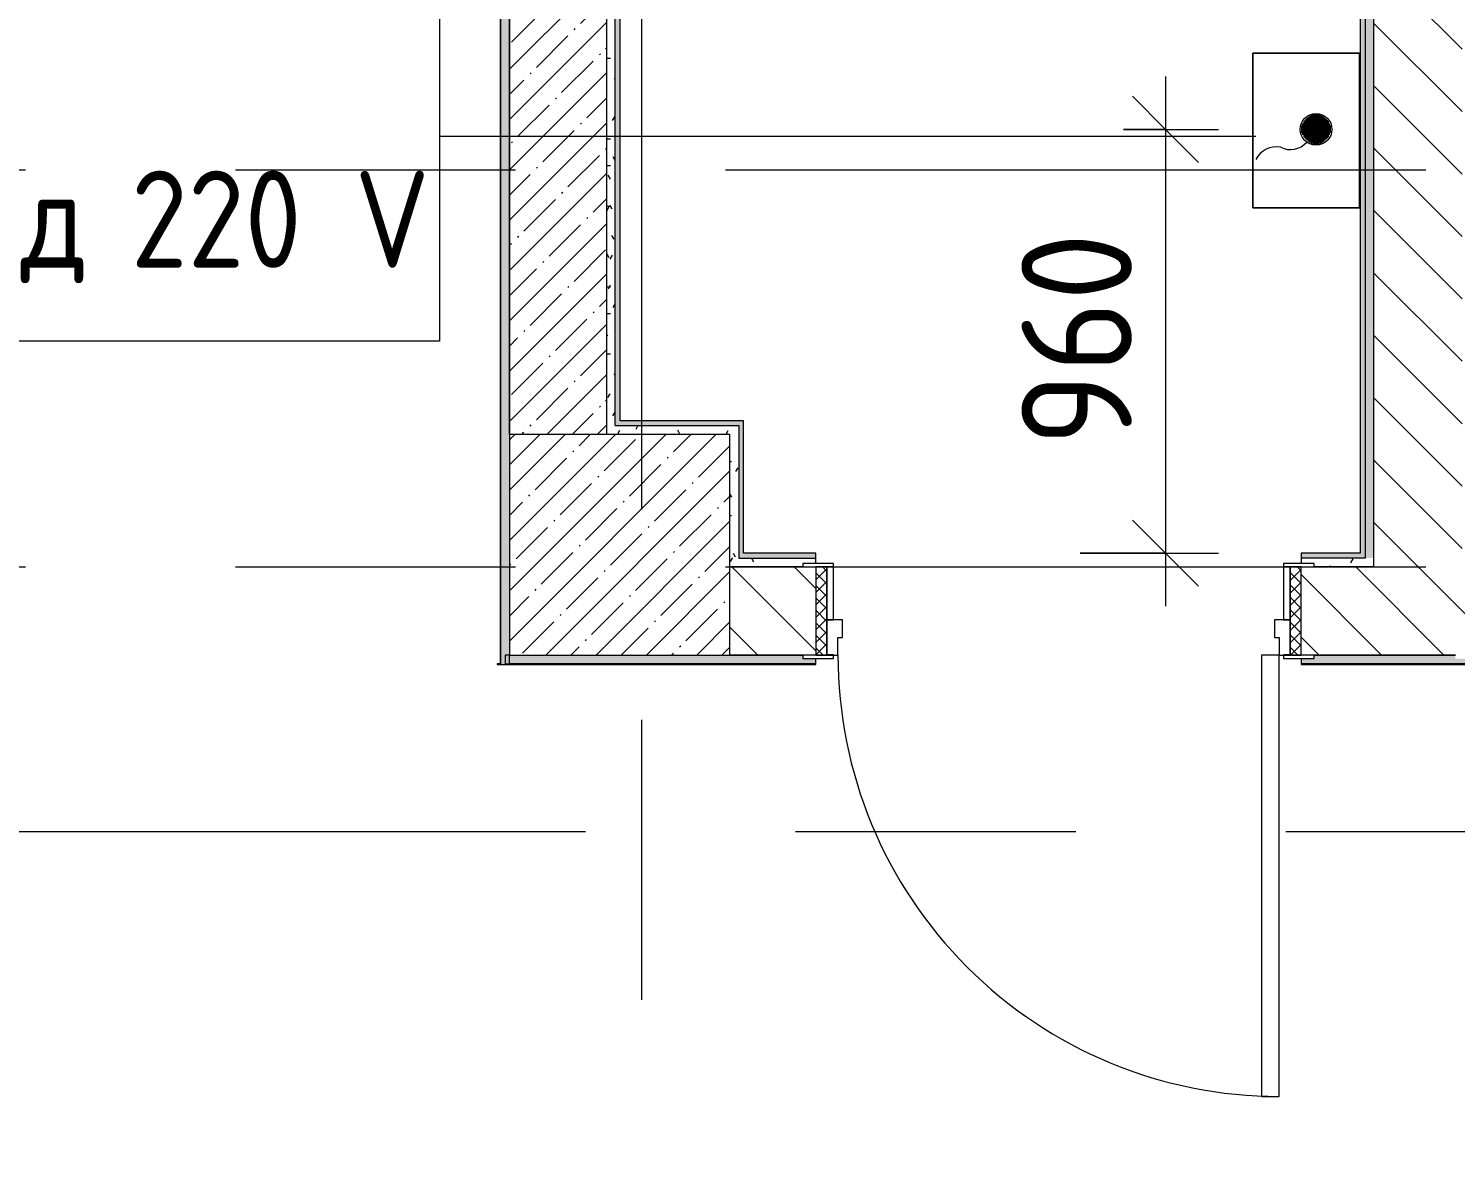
# Model space of a CAD drawing. Header units: millimetres. Extents: x -2911 to 185427, y -8553 to 29000.
# Drawn here: x 12620 to 15855, y 9778 to 12320 of the extents above; entities that cross this region are included whole.
import ezdxf

# ---------------------------------------------------------------- set-up
doc = ezdxf.new("R2010")
doc.units = ezdxf.units.MM
doc.linetypes.add('Осевая', pattern=[3175, 635, -476.25, 1587.5, -476.25])
for name, color, linetype, lineweight in [('A-ANNO-DIMS', 7, 'Continuous', 9), ('A-ANNO-DIMS-100', 7, 'Continuous', 9), ('A-DETL-GENF', 7, 'Continuous', 9), ('A-DOOR', 7, 'Continuous', 9), ('A-DOOR-1', 7, 'Continuous', 13), ('A-DOOR-FRAM', 7, 'Continuous', 13), ('A-DOOR-FRAM-1', 7, 'Continuous', 9), ('A-WALL', 7, 'Continuous', 9), ('E-ELEC-FIXT-IDEN', 7, 'Continuous', 9), ('I-WALL', 7, 'Continuous', 9), ('S-COLS', 7, 'Continuous', 9), ('Оси-2', 7, 'Осевая', 9), ('Электрические приборы', 7, 'Continuous', 9)]:
    doc.layers.add(name, color=color, linetype=linetype, lineweight=lineweight)
for name, color, linetype, lineweight, true_color in [('A-WALL-1', 7, 'Continuous', 9, 0x3c3c3c), ('A-WALL-FNSH-1', 7, 'Continuous', 9, 0x3c3c3c), ('I-FURN-1', 7, 'Continuous', 9, 0xf0f0f0)]:
    doc.layers.add(name, color=color, linetype=linetype, lineweight=lineweight, true_color=true_color)
doc.styles.add('GOST Common', font='GOST_Common.ttf', dxfattribs={"width": 0.9, "height": 220})
doc.styles.add('ISOCPEUR', font='isocpeur.ttf', dxfattribs={"width": 0.9, "height": 250})
doc.dimstyles.new('ISO-2_5_0_9К_БОЛЬШОЙ', dxfattribs={"dimscale": 304.8, "dimtxt": 248.995294, "dimasz": 0.492126, "dimexe": 0.393701, "dimexo": 0.984252, "dimgap": 0, "dimtad": 1, "dimdec": 0, "dimrnd": 10, "dimzin": 0, "dimdsep": 46, "dimtxsty": 'ISOCPEUR', "dimblk1": 'OBLIQUE', "dimblk2": 'OBLIQUE', "dimsah": 1, "dimcen": 0.09, "dimdle": 0.393701, "dimazin": 0, "dimtfac": 1, "dimtdec": 4, "dimtix": 1, "dimtmove": 0, "dimatfit": 3, "dimfxl": 1, "dimtvp": 1, "dimtolj": 1, "dimtzin": 0, "dimarcsym": 2})
pattern_1 = [(135, (0, 0), (-70.71068, -70.71068), [])]
pattern_2 = [(0, (0, 0), (121.92, 30.48), [10.058, -81.382, 10.058, -81.382, -487.68]), (0, (0, 0), (121.92, 30.48), [-182.88, 10.058, -172.822, 10.058, -81.382, -213.36]), (0, (0, 0), (121.92, 30.48), [-457.2, 10.058, -50.902, 10.058, -142.342]), (120, (45.72, 15.24), (-87.356454, 90.345817), [10.058, -81.382, 10.058, -81.382, -487.68]), (120, (45.72, 15.24), (-87.356454, 90.345817), [-182.88, 10.058, -172.822, 10.058, -81.382, -213.36]), (120, (45.72, 15.24), (-87.356454, 90.345817), [-457.2, 10.058, -50.902, 10.058, -142.342]), (240, (60.96, 76.2), (-34.563546, -120.825817), [10.058, -81.382, 10.058, -81.382, -487.68]), (240, (60.96, 76.2), (-34.563546, -120.825817), [-182.88, 10.058, -172.822, 10.058, -81.382, -213.36]), (240, (60.96, 76.2), (-34.563546, -120.825817), [-457.2, 10.058, -50.902, 10.058, -142.342])]

# ---------------------------------------------------------------- blocks, each defined once
blk = doc.blocks.new('110_Дверь_СКБ_1Ст_Внутренняя1 - Д-4 1100x2100h_су мгн-32375332-План размещения напольных электротехнических лючков и розеток 2 этажа в осях 1-12')
at = {"layer": 'A-DOOR'}
h = blk.add_hatch(dxfattribs=at)
h.set_pattern_fill('FP_13', color=256, style=0, pattern_type=2)
h.set_pattern_definition([(135, (1751.41, 164.685), (-14.14214, -14.14214), []), (225, (1751.41, 164.685), (14.14214, -14.14214), [])])
h.paths.add_polyline_path([(562.5, 100), (537.5, 100), (537.5, -100), (562.5, -100)])
at = {"layer": 'A-DOOR-FRAM-1'}
h = blk.add_hatch(dxfattribs=at)
h.set_pattern_fill('FP_14', color=256, style=0, pattern_type=2)
h.set_pattern_definition([(45, (-371.384, 164.685), (-14.1421, 14.1421), []), (135, (-371.384, 164.685), (-14.1421, -14.1421), [])])
h.paths.add_polyline_path([(-512.5, 100), (-537.5, 100), (-537.5, -100), (-512.5, -100)])
at = {"layer": 'A-DOOR'}
blk.add_arc((-487.5, 100), 1000, 360, 90, dxfattribs=at)
at = {"layer": 'A-DOOR-1'}
for p, q in [((-487.5, 1100), (-487.5, 100)), ((-447.5, 1100), (-487.5, 1100)), ((-447.5, 100), (-447.5, 1100)), ((-487.5, 100), (-447.5, 100))]:
    blk.add_line(p, q, dxfattribs=at)
at = {"layer": 'A-DOOR-FRAM'}
for p, q in [((-497.5, 108), (-567.5, 108)), ((-567.5, 108), (-567.5, 100)), ((-567.5, 100), (-497.5, 100)), ((-512.5, 100), (-537.5, 100)), ((-537.5, 100), (-537.5, -100)), ((-487.5, 100), (-512.5, 100)), ((-512.5, 100), (-512.5, 20)), ((-512.5, -100), (-512.5, 100)), ((-497.5, 100), (-512.5, 100)), ((-512.5, 100), (-512.5, 99)), ((-512.5, 99), (-497.5, 99)), ((-497.5, 100), (-497.5, 108)), ((-497.5, 99), (-497.5, 100)), ((-487.5, 60), (-487.5, 100)), ((512.5, 100), (512.5, 60)), ((537.5, 100), (512.5, 100)), ((592.5, 108), (522.5, 108)), ((522.5, 108), (522.5, 100)), ((537.5, 100), (522.5, 100)), ((522.5, 100), (522.5, 99)), ((522.5, 100), (592.5, 100)), ((522.5, 99), (537.5, 99)), ((537.5, 20), (537.5, 100)), ((562.5, 100), (537.5, 100)), ((537.5, 100), (537.5, -100)), ((537.5, 99), (537.5, 100)), ((562.5, -100), (562.5, 100)), ((592.5, 100), (592.5, 108)), ((-477.5, 60), (-487.5, 60)), ((-477.5, 20), (-477.5, 60)), ((512.5, 60), (502.5, 60)), ((502.5, 60), (502.5, 20)), ((-512.5, 20), (-477.5, 20)), ((-497.5, 20), (-512.5, 20)), ((-512.5, 20), (-512.5, -100)), ((-497.5, -100), (-497.5, 20)), ((502.5, 20), (537.5, 20)), ((537.5, 20), (522.5, 20)), ((522.5, 20), (522.5, -100)), ((537.5, -100), (537.5, 20)), ((-497.5, -100), (-567.5, -100)), ((-567.5, -100), (-567.5, -108)), ((-567.5, -108), (-497.5, -108)), ((-537.5, -100), (-512.5, -100)), ((-512.5, -100), (-497.5, -100)), ((-497.5, -108), (-497.5, -100)), ((522.5, -100), (537.5, -100)), ((592.5, -100), (522.5, -100)), ((522.5, -100), (522.5, -108)), ((522.5, -108), (592.5, -108)), ((537.5, -100), (562.5, -100)), ((592.5, -108), (592.5, -100))]:
    blk.add_line(p, q, dxfattribs=at)
blk = doc.blocks.new('BSC_Колонна _Прямоугольная - 500х500-V44-План размещения напольных электротехнических лючков и розеток 2 этажа в осях 1-12')
at = {"layer": 'S-COLS'}
h = blk.add_hatch(dxfattribs=at)
h.set_pattern_fill('FP_57', color=256, style=0, pattern_type=2)
h.set_pattern_definition([(45, (-13960, -11150), (-57.02463, 57.02463), []), (45, (-13902.975, -11150), (-57.02463, 57.02463), [100.806, -20.161, 3.353, -16.808])])
h.paths.add_polyline_path([(-250, -250), (250, -250), (250, 250), (-250, 250)])
for p, q in [((250, 250), (-250, 250)), ((-250, 250), (-250, -250)), ((250, -250), (250, 250)), ((-250, -250), (250, -250))]:
    blk.add_line(p, q, dxfattribs=at)
blk = doc.blocks.new('Блок Розеток и Выключателей - Блок Розеток и Выключателей_SK1-27369822-План размещения напольных электротехнических лючков и розеток 2 этажа в осях 1-12')
at = {"layer": 'A-DETL-GENF'}
for p, q in [((-33.6, -92.8), (-33.6, -107.2)), ((-31.2, -88), (-31.2, -112)), ((-28.8, -83.2), (-28.8, -116.8)), ((-26.4, -80.8), (-26.4, -119.2)), ((-24, -78.4), (-24, -121.6)), ((-21.6, -76), (-21.6, -124)), ((-19.2, -73.6), (-19.2, -126.4)), ((-16.8, -71.2), (-16.8, -128.8)), ((-14.4, -71.2), (-14.4, -128.8)), ((-12, -68.8), (-12, -131.2)), ((-9.6, -68.8), (-9.6, -131.2)), ((-7.2, -66.4), (-7.2, -133.6)), ((-4.8, -66.4), (-4.8, -133.6)), ((-2.4, -66.4), (-2.4, -133.6)), ((0, -66.4), (0, -133.6)), ((2.4, -66.4), (2.4, -133.6)), ((4.8, -66.4), (4.8, -133.6)), ((7.2, -66.4), (7.2, -133.6)), ((9.6, -68.8), (9.6, -131.2)), ((12, -68.8), (12, -131.2)), ((14.4, -71.2), (14.4, -128.8)), ((16.8, -71.2), (16.8, -128.8)), ((19.2, -73.6), (19.2, -126.4)), ((21.6, -76), (21.6, -124)), ((24, -78.4), (24, -121.6)), ((26.4, -80.8), (26.4, -119.2)), ((28.8, -83.2), (28.8, -116.8)), ((31.2, -88), (31.2, -112)), ((33.6, -92.8), (33.6, -107.2))]:
    blk.add_line(p, q, dxfattribs=at)
blk.add_circle((0, -100), 36, dxfattribs=at)
for centre, radius, start, end in [((-2.1, -158.1), 48.1, 332.5065, 49.9886), ((91.1, -190.4), 51.5, 168.6656, 243.8652)]:
    blk.add_arc(centre, radius, start, end, dxfattribs=at)
blk = doc.blocks.new('DIMBLOCK30-План размещения напольных электротехнических лючков и розеток 2 этажа в осях 1-12')
at = {"layer": 'A-ANNO-DIMS-100'}
for p, q in [((15197.7, 12211.5), (15197.7, 11011)), ((15102.3, 12091.5), (15317.7, 12091.5)), ((15197.7, 12091.5), (15102.3, 12091.5)), ((15003.8, 11131), (15317.7, 11131)), ((15197.7, 11131), (15003.8, 11131))]:
    blk.add_line(p, q, dxfattribs=at)
at = {"layer": 'A-ANNO-DIMS-100', "lineweight": 20}
for p, q in [((15197.7, 12091.5), (15122.7, 12166.5)), ((15197.7, 12091.5), (15272.7, 12016.5)), ((15197.7, 11131), (15122.7, 11206)), ((15197.7, 11131), (15272.7, 11056))]:
    blk.add_line(p, q, dxfattribs=at)
at = {"layer": 'A-ANNO-DIMS-100', "color": 0, "insert": (14871.1, 11374.2), "char_height": 250, "width": 568.858, "attachment_point": 1, "rotation": 90, "line_spacing_factor": 1.149209, "style": 'ISOCPEUR'}
blk.add_mtext('960', dxfattribs=at)
blk = doc.blocks.new('_Oblique')
at = {"color": 0, "linetype": 'ByBlock', "lineweight": -2}
blk.add_line((-0.5, -0.5), (0.5, 0.5), dxfattribs=at)

msp = doc.modelspace()

# ---------------------------------------------------------------- hatches: boundary and pattern name
at = {"layer": 'I-WALL'}
h = msp.add_hatch(dxfattribs=at)
h.set_pattern_fill('FP_87', color=256, style=0, pattern_type=2)
h.set_pattern_definition(pattern_2)
h.paths.add_polyline_path([(13710.3, 10879), (13710, 14980), (13690.3, 14980), (13690.3, 10879)])
h = msp.add_hatch(dxfattribs=at)
h.set_pattern_fill('FP_11', color=256, style=0, pattern_type=2)
h.set_pattern_definition(pattern_1)
h.paths.add_polyline_path([(15670, 11100), (15855, 11100), (15855, 11108), (15870, 11108), (15870, 14980), (15670, 14980), (15670, 11120)])
h = msp.add_hatch(dxfattribs=at)
h.set_pattern_fill('FP_15', color=256, style=0, pattern_type=2)
h.set_pattern_definition([(45, (0, 0), (-57.02463, 57.02463), []), (45, (57.025, 0), (-57.02463, 57.02463), [100.806, -20.161, 3.353, -16.808])])
h.paths.add_polyline_path([(13930, 11400), (13930, 14600), (13710, 14600), (13710.2, 11400)])
h = msp.add_hatch(dxfattribs=at)
h.set_pattern_fill('FP_87', color=256, style=0, pattern_type=2)
h.set_pattern_definition(pattern_2)
h.paths.add_polyline_path([(15670, 11120), (15670, 14270), (15650, 14270), (15650, 11120)])
h = msp.add_hatch(dxfattribs=at)
h.set_pattern_fill('FP_87', color=256, style=0, pattern_type=2)
h.set_pattern_definition(pattern_2)
h.paths.add_polyline_path([(13950, 11400), (13950, 14250), (13930, 14250), (13930, 11400)])
for points in [[(13961, 11420), (13961, 14250), (13950, 14250), (13950, 11420)], [(15650, 11131), (15650, 14250), (15639, 14250), (15639, 11131)], [(14230, 11420), (14241, 11420), (14241, 11431), (13961, 11431), (13961, 11420)], [(14241, 11120), (14241, 11420), (14230, 11420), (14230, 11120)]]:
    msp.add_hatch(color=256, dxfattribs=at).paths.add_polyline_path(points)
h = msp.add_hatch(dxfattribs=at)
h.set_pattern_fill('FP_87', color=256, style=0, pattern_type=2)
h.set_pattern_definition(pattern_2)
h.paths.add_polyline_path([(14210, 11400), (14230, 11400), (14230, 11420), (13950, 11420), (13950, 11400)])
h = msp.add_hatch(dxfattribs=at)
h.set_pattern_fill('FP_87', color=256, style=0, pattern_type=2)
h.set_pattern_definition(pattern_2)
h.paths.add_polyline_path([(14230, 11120), (14230, 11400), (14210, 11400), (14210, 11120)])
h = msp.add_hatch(color=256, dxfattribs=at)
h.paths.add_polyline_path([(15505, 11120), (15650, 11120), (15650, 11131), (15505, 11131)])
h.paths.add_polyline_path([(14241, 11120), (14405, 11120), (14405, 11131), (14241, 11131)])
h = msp.add_hatch(dxfattribs=at)
h.set_pattern_fill('FP_87', color=256, style=0, pattern_type=2)
h.set_pattern_definition(pattern_2)
h.paths.add_polyline_path([(15535, 11100), (15670, 11100), (15670, 11120), (15505, 11120), (15505, 11108), (15535, 11108), (15535, 11104.1)])
h.paths.add_polyline_path([(14210, 11100), (14375, 11100), (14375, 11108), (14405, 11108), (14405, 11120), (14210, 11120)])
h = msp.add_hatch(dxfattribs=at)
h.set_pattern_fill('FP_11', color=256, style=0, pattern_type=2)
h.set_pattern_definition(pattern_1)
h.paths.add_polyline_path([(19710, 10900), (19710, 11100), (16985, 11100), (16985, 10900), (18699.9, 10900)])
h.paths.add_polyline_path([(14375, 10900), (14405, 10900), (14405, 11100), (14210, 11100), (14210, 10900)])
h.paths.add_polyline_path([(15855, 10900), (15885, 10900), (15885, 11100), (15505, 11100), (15505, 10900), (15535, 10900)])
h = msp.add_hatch(dxfattribs=at)
h.set_pattern_fill('FP_87', color=256, style=0, pattern_type=2)
h.set_pattern_definition(pattern_2)
h.paths.add_polyline_path([(19710, 10880), (20010, 10880), (20010, 10900), (17015, 10900), (17015, 10892), (16985, 10892), (16985, 10880), (18699.9, 10880)])
h.paths.add_polyline_path([(15855, 10880), (15885, 10880), (15885, 10892), (15855, 10892), (15855, 10900), (15535, 10900), (15535, 10892), (15505, 10892), (15505, 10880), (15535, 10880)])
h.paths.add_polyline_path([(14210, 10880), (14405, 10880), (14405, 10892), (14375, 10892), (14375, 10900), (13700.3, 10900), (13700.3, 10880), (13710.3, 10880)])

# ---------------------------------------------------------------- linework, layer by layer
at = {"layer": 'A-WALL'}
for p, q in [((13930, 14270), (13930, 11400)), ((15670, 11100), (15670, 14270)), ((13950, 11420), (13950, 14250)), ((15650, 14261), (15650, 11120)), ((13950, 11420), (14230, 11420)), ((14230, 11400), (14230, 11120)), ((14375, 11100), (14210, 11100)), ((14210, 11100), (14375, 11100)), ((14230, 11120), (14405, 11120)), ((15650, 11120), (15505, 11120)), ((15670, 11100), (15535, 11100)), ((15535, 11100), (15670, 11100)), ((13689.3, 10880), (13690.3, 10880)), ((14210, 10900), (14375, 10900)), ((14375, 10900), (14210, 10900)), ((15535, 10900), (15855, 10900)), ((15855, 10900), (15535, 10900))]:
    msp.add_line(p, q, dxfattribs=at)
at = {"layer": 'A-WALL-1'}
for p, q in [((13710, 14600), (13710, 11400)), ((13710.3, 11400), (13710.3, 14600)), ((14405, 11108), (14405, 11120)), ((15505, 11120), (15505, 11108)), ((13690.3, 10880), (13690.3, 10879)), ((13690.3, 10879), (13710.3, 10879)), ((13710, 10900), (13700.3, 10900)), ((13700.3, 10900), (13700.3, 10880)), ((13710.3, 10879), (13710.3, 10900)), ((13710.3, 10880), (14405, 10880)), ((14405, 10880), (14405, 10892)), ((15505, 10892), (15505, 10880)), ((15505, 10880), (15885, 10880))]:
    msp.add_line(p, q, dxfattribs=at)
at = {"layer": 'A-WALL-FNSH-1'}
for p, q in [((13689.3, 14980), (13689.3, 10880)), ((13690.3, 10880), (13690.3, 14980)), ((13961, 11431), (13961, 14250)), ((15639, 14250), (15639, 11131)), ((14241, 11431), (13961, 11431)), ((14241, 11131), (14241, 11431)), ((14230, 11420), (14230, 11400)), ((14405, 11131), (14241, 11131)), ((14405, 11120), (14405, 11131)), ((15639, 11131), (15505, 11131)), ((15505, 11131), (15505, 11120)), ((13689.3, 10880), (13682.3, 10880)), ((13682.3, 10880), (13682.3, 10879)), ((13682.3, 10879), (13690.3, 10879)), ((14405, 10880), (13710.3, 10880)), ((13710.3, 10879), (14405, 10879)), ((14405, 10879), (14405, 10880)), ((15885, 10880), (15505, 10880)), ((15505, 10880), (15505, 10879)), ((15505, 10879), (15885, 10879))]:
    msp.add_line(p, q, dxfattribs=at)
at = {"layer": 'E-ELEC-FIXT-IDEN'}
msp.add_line((15402.3, 12075.3), (13551.8, 12075.3), dxfattribs=at)
at = {"layer": 'E-ELEC-FIXT-IDEN', "flags": 128}
msp.add_lwpolyline([(11375.4, 12539.3), (13551.8, 12539.3), (13551.8, 11611.3), (11375.4, 11611.3)], close=True, dxfattribs=at)
at = {"layer": 'I-FURN-1'}
for p, q in [((15637.8, 12264), (15395.8, 12264)), ((15395.8, 12264), (15395.8, 11914)), ((15395.8, 11914), (15395.8, 12264)), ((15395.8, 12264), (15637.8, 12264)), ((15637.8, 11914), (15637.8, 12264)), ((15637.8, 12264), (15637.8, 11914)), ((15395.8, 11914), (15637.8, 11914)), ((15637.8, 11914), (15395.8, 11914))]:
    msp.add_line(p, q, dxfattribs=at)
at = {"layer": 'I-WALL'}
msp.add_line((13700.3, 10880), (13710.3, 10880), dxfattribs=at)
at = {"layer": 'Оси-2'}
for p, q in [((14010, 593.7), (14010, 24898.1)), ((389, 12000), (35390, 12000)), ((389, 11100), (35990, 11100)), ((1659, 10500), (35990, 10500))]:
    msp.add_line(p, q, dxfattribs=at)

# ---------------------------------------------------------------- block references
at = {"layer": 'A-DOOR', "rotation": 180}
msp.add_blockref('110_Дверь_СКБ_1Ст_Внутренняя1 - Д-4 1100x2100h_су мгн-32375332-План размещения напольных электротехнических лючков и розеток 2 этажа в осях 1-12', (14967.5, 11000), dxfattribs=at)
at = {"layer": 'S-COLS'}
msp.add_blockref('BSC_Колонна _Прямоугольная - 500х500-V44-План размещения напольных электротехнических лючков и розеток 2 этажа в осях 1-12', (13960, 11150), dxfattribs=at)
at = {"layer": 'Электрические приборы', "rotation": 269.9999999999995}
msp.add_blockref('Блок Розеток и Выключателей - Блок Розеток и Выключателей_SK1-27369822-План размещения напольных электротехнических лючков и розеток 2 этажа в осях 1-12', (15639, 12091.5), dxfattribs=at)

# ---------------------------------------------------------------- texts
at = {"layer": 'E-ELEC-FIXT-IDEN', "char_height": 220, "attachment_point": 1, "style": 'GOST Common'}
for s, insert, width in [('Вывод', (12011.2, 11997.8), 873.038), (' 220 V', (12731.5, 11997.8), 865.822)]:
    msp.add_mtext(s, dxfattribs=dict(at, insert=insert, width=width))

# ---------------------------------------------------------------- dimensions: what is measured, and where the dimension line sits
at = {"layer": 'A-ANNO-DIMS'}
dim = msp.add_linear_dim(base=(15197.7006, 11131), p1=(15402.3257, 12091.4698), p2=(15303.7666, 11131), angle=90, dimstyle='ISO-2_5_0_9К_БОЛЬШОЙ', override={"dimpost": '<>', "dimfxl": 965.513381}, dxfattribs=at)
dim.commit()
dim.dimension.update_dxf_attribs({"geometry": 'DIMBLOCK30-План размещения напольных электротехнических лючков и розеток 2 этажа в осях 1-12', "text_midpoint": (15072.7006, 11611.2349)})

doc.saveas('drawing.dxf')
